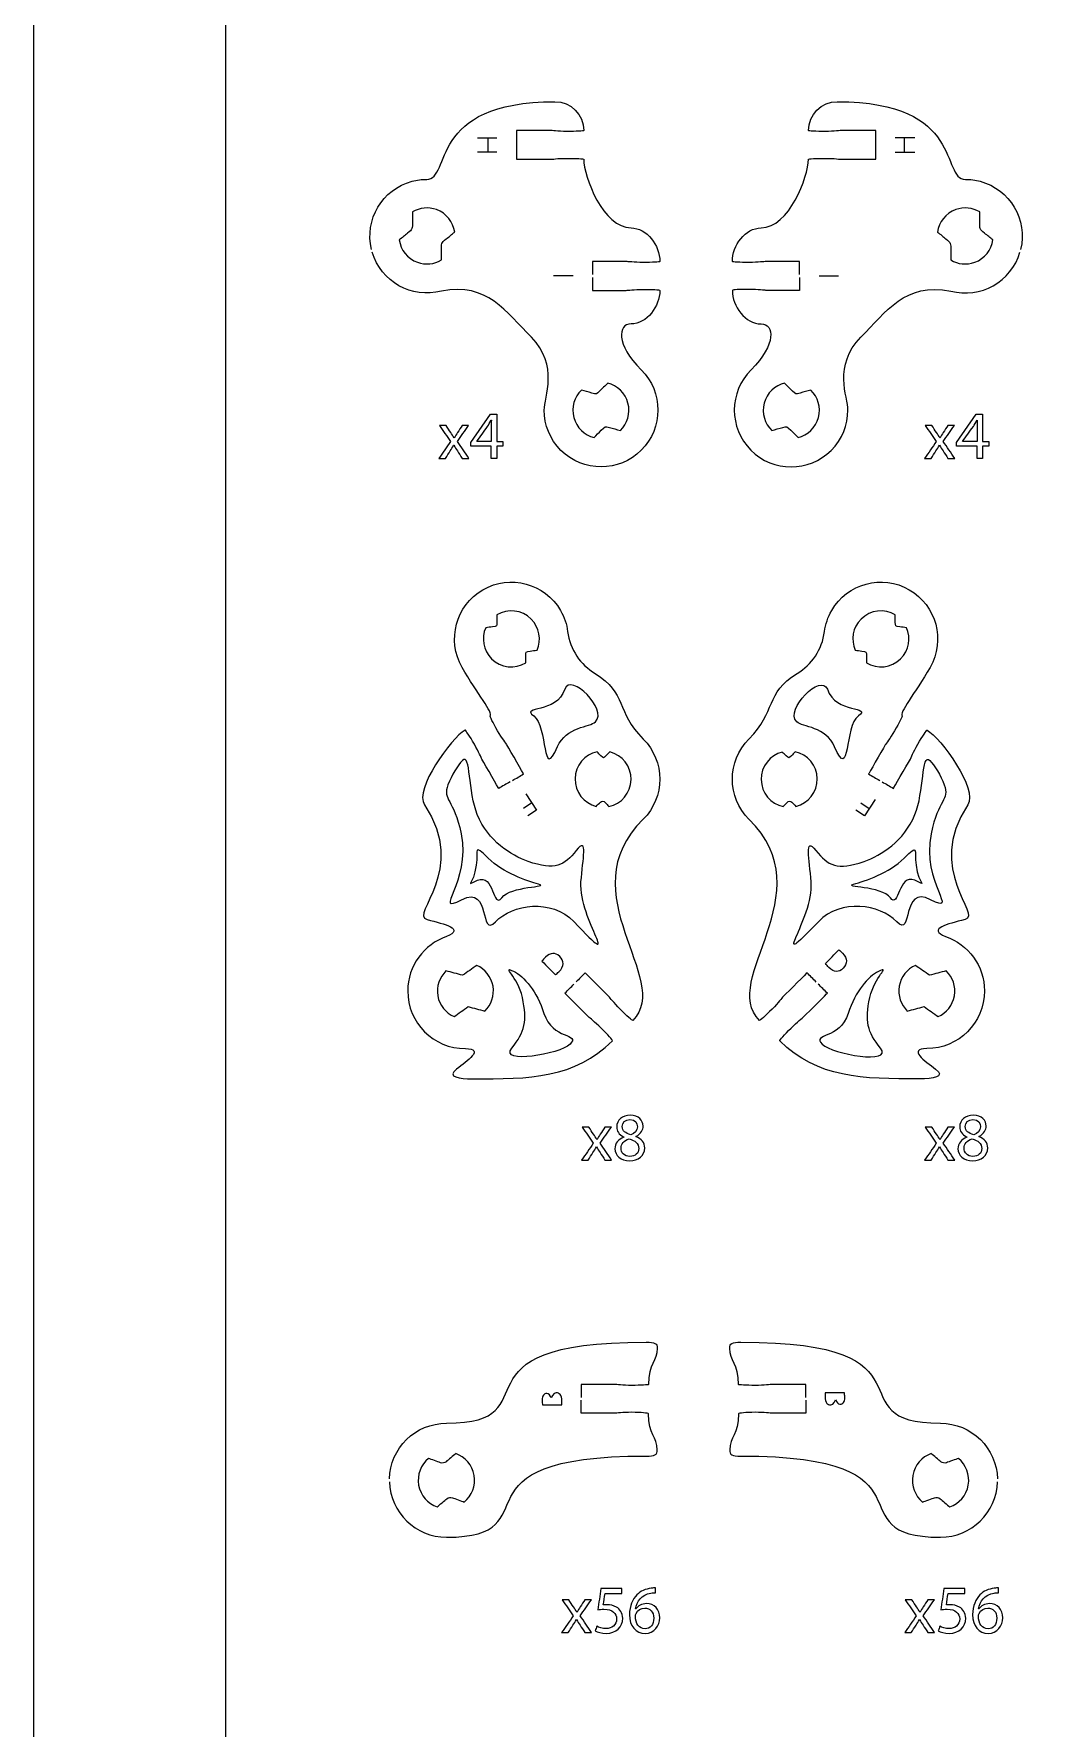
# Model space of a CAD drawing. Extents: x 0 to 1000, y 0 to 600.
# Drawn here: x 0 to 105.5, y 323.1 to 499.5 of the extents above; entities that cross this region are included whole.
import ezdxf

# ---------------------------------------------------------------- set-up
doc = ezdxf.new("R2010")
doc.units = 0
doc.header["$MEASUREMENT"] = 0
doc.layers.add('DEFAULT', color=7, linetype='CONTINUOUS')

msp = doc.modelspace()

# ---------------------------------------------------------------- linework, layer by layer
at = {"layer": 'DEFAULT', "color": 250}
for points in [[(1000, 0.1), (0, 0.1), (0, 600.1), (1000, 600.1)], [(47.61, 455.3), (47.61, 456.55), (45.48, 456.55), (45.48, 456.96), (47.53, 459.89), (48.2, 459.89), (48.2, 457.04), (48.84, 457.04), (48.84, 456.55), (48.2, 456.55), (48.2, 455.3)], [(98.19, 455.3), (98.19, 456.55), (96.06, 456.55), (96.06, 456.96), (98.1, 459.89), (98.77, 459.89), (98.77, 457.04), (99.42, 457.04), (99.42, 456.55), (98.77, 456.55), (98.77, 455.3)]]:
    msp.add_lwpolyline(points, close=True, dxfattribs=at)
for points in [[(166.09, 570.1), (186.09, 570.1), (186.09, 134.5), (20, 134.5), (20, 570.1), (40.51, 570.1)], [(46.19, 488.68), (48.21, 488.68)], [(47.27, 488.68), (47.27, 487.18)], [(91.7, 488.68), (89.67, 488.68)], [(90.62, 488.68), (90.62, 487.18)], [(48.21, 487.18), (46.19, 487.18)], [(89.67, 487.18), (91.7, 487.18)], [(56.13, 474.29), (54.11, 474.29)], [(81.75, 474.29), (83.78, 474.29)], [(51.22, 420.37), (52.33, 418.68), (51.42, 418.08)], [(51.84, 419.42), (50.98, 418.86)], [(87.58, 419.77), (86.47, 418.08), (85.56, 418.68)], [(86.96, 418.82), (86.1, 419.39)]]:
    msp.add_lwpolyline(points, dxfattribs=at)
at = {"layer": 'DEFAULT', "color": 1}
for points, knots in [([(35.15, 477.04), (34.4, 480.15), (36.27, 483.31), (39.37, 484.14), (39.88, 484.28), (40.39, 484.35), (40.9, 484.34), (43.52, 484.34), (40.9, 492.43), (54.25, 492.43), (55.9, 492.43), (57.24, 491.09), (57.24, 489.43), (57.24, 489.38), (56.46, 489.33), (55.49, 489.33), (54.53, 489.33), (53.92, 489.43), (53.74, 489.43), (52.58, 489.43), (51.41, 489.43), (50.25, 489.43), (50.25, 488.43), (50.25, 487.43), (50.25, 486.43), (51.41, 486.43), (52.58, 486.43), (53.74, 486.43), (53.92, 486.43), (54.53, 486.53), (55.49, 486.53), (56.46, 486.53), (57.24, 486.49), (57.24, 486.43), (57.24, 484.63), (59.28, 479.29), (62.17, 479.29), (63.82, 479.29), (65.17, 477.45), (65.17, 475.79), (65.17, 475.74), (64.38, 475.69), (63.42, 475.69), (62.45, 475.69), (61.84, 475.79), (61.67, 475.79), (60.5, 475.79), (59.33, 475.79), (58.17, 475.79), (58.17, 475.34), (58.17, 474.89), (58.17, 474.44)], [0, 0, 0, 0, 1, 1, 1, 2, 2, 2, 3, 3, 3, 4, 4, 4, 5, 5, 5, 6, 6, 6, 15.92, 15.92, 15.92, 24.42, 24.42, 24.42, 34.34, 34.34, 34.34, 35.34, 35.34, 35.34, 36.34, 36.34, 36.34, 37.34, 37.34, 37.34, 38.34, 38.34, 38.34, 39.34, 39.34, 39.34, 40.34, 40.34, 40.34, 50.27, 50.27, 50.27, 54.09, 54.09, 54.09, 54.09]), ([(79.72, 474.44), (79.72, 474.89), (79.72, 475.34), (79.72, 475.79), (78.55, 475.79), (77.39, 475.79), (76.22, 475.79), (76.05, 475.79), (75.44, 475.69), (74.47, 475.69), (73.5, 475.69), (72.72, 475.74), (72.72, 475.79), (72.72, 477.45), (74.06, 479.29), (75.72, 479.29), (78.61, 479.29), (80.64, 484.63), (80.64, 486.43), (80.64, 486.49), (81.43, 486.53), (82.39, 486.53), (83.36, 486.53), (83.97, 486.43), (84.14, 486.43), (85.31, 486.43), (86.48, 486.43), (87.64, 486.43), (87.64, 487.43), (87.64, 488.43), (87.64, 489.43), (86.48, 489.43), (85.31, 489.43), (84.14, 489.43), (83.97, 489.43), (83.36, 489.33), (82.39, 489.33), (81.43, 489.33), (80.64, 489.38), (80.64, 489.43), (80.64, 491.09), (81.98, 492.43), (83.64, 492.43), (96.99, 492.43), (94.36, 484.34), (96.99, 484.34), (97.5, 484.35), (98.01, 484.28), (98.52, 484.14), (101.62, 483.31), (103.49, 480.15), (102.73, 477.04)], [0, 0, 0, 0, 3.82, 3.82, 3.82, 13.75, 13.75, 13.75, 14.75, 14.75, 14.75, 15.75, 15.75, 15.75, 16.75, 16.75, 16.75, 17.75, 17.75, 17.75, 18.75, 18.75, 18.75, 19.75, 19.75, 19.75, 29.67, 29.67, 29.67, 38.17, 38.17, 38.17, 48.09, 48.09, 48.09, 49.09, 49.09, 49.09, 50.09, 50.09, 50.09, 51.09, 51.09, 51.09, 52.09, 52.09, 52.09, 53.09, 53.09, 53.09, 54.09, 54.09, 54.09, 54.09]), ([(42.93, 478.14), (42.4, 477.72), (42.42, 477.73), (42.42, 476.88), (42.42, 476.57), (42.42, 476.26), (42.42, 475.95), (41.7, 475.51), (40.79, 475.4), (39.93, 475.71), (38.88, 476.09), (38.18, 477.01), (38.04, 478.04), (38.33, 478.27), (38.62, 478.51), (38.9, 478.74), (39.42, 479.16), (39.42, 479.16), (39.42, 480.01), (39.42, 480.33), (39.42, 480.64), (39.42, 480.95), (40.15, 481.39), (41.06, 481.5), (41.92, 481.19), (42.96, 480.82), (43.66, 479.89), (43.81, 478.86), (43.52, 478.62), (43.22, 478.38), (42.93, 478.14)], [3.228157, 3.228157, 3.228157, 3.228157, 4.228157, 4.228157, 4.228157, 6.868157, 6.868157, 6.868157, 7.868157, 7.868157, 7.868157, 8.868157, 8.868157, 8.868157, 12.024516, 12.024516, 12.024516, 13.024516, 13.024516, 13.024516, 15.684516, 15.684516, 15.684516, 16.684516, 16.684516, 16.684516, 17.684516, 17.684516, 17.684516, 20.912673, 20.912673, 20.912673, 20.912673]), ([(94.08, 478.86), (94.23, 479.89), (94.92, 480.82), (95.97, 481.19), (96.83, 481.5), (97.74, 481.39), (98.47, 480.95), (98.47, 480.64), (98.47, 480.33), (98.47, 480.01), (98.47, 479.16), (98.47, 479.16), (98.98, 478.74), (99.27, 478.51), (99.56, 478.27), (99.85, 478.04), (99.7, 477.01), (99.01, 476.09), (97.95, 475.71), (97.1, 475.4), (96.19, 475.51), (95.46, 475.95), (95.46, 476.26), (95.46, 476.57), (95.46, 476.88), (95.47, 477.73), (95.48, 477.72), (94.96, 478.14), (94.67, 478.38), (94.37, 478.62), (94.08, 478.86)], [3.228157, 3.228157, 3.228157, 3.228157, 4.228157, 4.228157, 4.228157, 5.228157, 5.228157, 5.228157, 7.888157, 7.888157, 7.888157, 8.888157, 8.888157, 8.888157, 12.044516, 12.044516, 12.044516, 13.044516, 13.044516, 13.044516, 14.044516, 14.044516, 14.044516, 16.684516, 16.684516, 16.684516, 17.684516, 17.684516, 17.684516, 20.912673, 20.912673, 20.912673, 20.912673]), ([(58.17, 474.14), (58.17, 473.69), (58.17, 473.24), (58.17, 472.79), (59.33, 472.79), (60.5, 472.79), (61.67, 472.79), (61.84, 472.79), (62.45, 472.89), (63.42, 472.89), (64.38, 472.89), (65.17, 472.85), (65.17, 472.79), (65.17, 471.13), (63.82, 469.29), (62.17, 469.29), (60.79, 469.29), (60.56, 467.18), (63.23, 464.51), (65.54, 462.2), (65.55, 458.46), (63.24, 456.14), (60.93, 453.83), (57.19, 453.83), (54.87, 456.13), (53.72, 457.29), (53.13, 458.8), (53.13, 460.31), (53.13, 461.66), (54.7, 464.98), (51.8, 467.9), (49.13, 470.56), (47.24, 473.64), (42.43, 472.71), (39.33, 471.89), (36.14, 473.69), (35.23, 476.75)], [0, 0, 0, 0, 3.83, 3.83, 3.83, 13.76, 13.76, 13.76, 14.76, 14.76, 14.76, 15.76, 15.76, 15.76, 16.76, 16.76, 16.76, 17.76, 17.76, 17.76, 18.76, 18.76, 18.76, 19.76, 19.76, 19.76, 20.76, 20.76, 20.76, 21.76, 21.76, 21.76, 22.76, 22.76, 22.76, 23.76, 23.76, 23.76, 23.76]), ([(79.72, 474.14), (79.72, 473.69), (79.72, 473.24), (79.72, 472.79), (78.55, 472.79), (77.39, 472.79), (76.22, 472.79), (76.05, 472.79), (75.44, 472.89), (74.47, 472.89), (73.5, 472.89), (72.72, 472.85), (72.72, 472.79), (72.72, 471.13), (74.06, 469.29), (75.72, 469.29), (77.09, 469.29), (77.33, 467.18), (74.66, 464.51), (72.35, 462.2), (72.34, 458.46), (74.65, 456.14), (76.96, 453.83), (80.7, 453.83), (83.01, 456.13), (84.17, 457.29), (84.75, 458.8), (84.75, 460.31), (84.76, 461.66), (83.18, 464.98), (86.09, 467.9), (88.75, 470.56), (90.64, 473.64), (95.46, 472.71), (98.55, 471.89), (101.75, 473.69), (102.66, 476.75)], [0, 0, 0, 0, 3.83, 3.83, 3.83, 13.76, 13.76, 13.76, 14.76, 14.76, 14.76, 15.76, 15.76, 15.76, 16.76, 16.76, 16.76, 17.76, 17.76, 17.76, 18.76, 18.76, 18.76, 19.76, 19.76, 19.76, 20.76, 20.76, 20.76, 21.76, 21.76, 21.76, 22.76, 22.76, 22.76, 23.76, 23.76, 23.76, 23.76]), ([(61.85, 461.05), (62.13, 459.99), (61.79, 458.91), (61.06, 458.2), (60.68, 458.3), (60.3, 458.41), (59.92, 458.51), (59.48, 458.63), (59.48, 458.63), (59.07, 458.22), (58.82, 457.97), (58.57, 457.72), (58.32, 457.47), (57.33, 457.72), (56.5, 458.49), (56.21, 459.55), (55.93, 460.61), (56.26, 461.68), (57, 462.4), (57.37, 462.3), (57.73, 462.2), (58.1, 462.1), (58.58, 461.97), (58.58, 461.97), (58.9, 462.29), (59.18, 462.57), (59.46, 462.85), (59.74, 463.13), (60.74, 462.88), (61.57, 462.11), (61.85, 461.05)], [1, 1, 1, 1, 2, 2, 2, 5.364432, 5.364432, 5.364432, 6.364432, 6.364432, 6.364432, 9.369644, 9.369644, 9.369644, 10.369644, 10.369644, 10.369644, 11.383786, 11.383786, 11.383786, 14.592976, 14.592976, 14.592976, 15.592976, 15.592976, 15.592976, 18.944662, 18.944662, 18.944662, 19.944662, 19.944662, 19.944662, 19.944662]), ([(78.15, 463.13), (78.43, 462.85), (78.71, 462.57), (78.99, 462.29), (79.31, 461.97), (79.31, 461.97), (79.79, 462.1), (80.16, 462.2), (80.52, 462.3), (80.89, 462.39), (81.62, 461.68), (81.96, 460.61), (81.68, 459.55), (81.39, 458.49), (80.56, 457.72), (79.57, 457.47), (79.32, 457.72), (79.07, 457.97), (78.82, 458.22), (78.41, 458.63), (78.41, 458.63), (77.97, 458.51), (77.59, 458.41), (77.21, 458.3), (76.83, 458.2), (76.1, 458.91), (75.76, 459.99), (76.04, 461.05), (76.32, 462.11), (77.15, 462.88), (78.15, 463.13)], [0, 0, 0, 0, 3.351686, 3.351686, 3.351686, 4.351686, 4.351686, 4.351686, 7.575018, 7.575018, 7.575018, 8.575018, 8.575018, 8.575018, 9.575018, 9.575018, 9.575018, 12.58023, 12.58023, 12.58023, 13.58023, 13.58023, 13.58023, 16.944662, 16.944662, 16.944662, 17.944662, 17.944662, 17.944662, 18.944662, 18.944662, 18.944662, 18.944662]), ([(49.83, 421.77), (50.22, 421.99), (50.61, 422.22), (50.99, 422.44), (50.99, 422.44), (49.68, 424.72), (49.25, 425.47), (49.16, 425.62), (48.76, 426.1), (48.28, 426.94), (47.8, 427.77), (47.45, 428.46), (47.5, 428.51), (47.86, 428.72), (46.16, 430.81), (44.58, 433.54), (42.96, 436.37), (43.93, 439.99), (46.75, 441.62), (49.57, 443.26), (53.2, 442.29), (54.83, 439.46), (55.23, 438.77), (55.48, 438.02), (55.57, 437.27), (55.82, 435.38), (56.91, 433.81), (58.43, 432.89), (61.75, 430.86), (60.58, 428.94), (63.44, 426.08), (65.74, 423.78), (65.74, 420.02), (63.44, 417.72), (55.55, 410.01), (66.59, 401.03), (62.35, 396.79), (62.31, 396.75), (61.73, 397.27), (61.04, 397.96), (60.36, 398.64), (60, 399.14), (59.87, 399.26), (59.26, 399.88), (57.4, 401.74), (57.4, 401.74), (57.08, 401.42), (56.76, 401.1), (56.45, 400.79)], [0, 0, 0, 0, 3.821544, 3.821544, 3.821544, 4.821544, 4.821544, 4.821544, 5.821544, 5.821544, 5.821544, 6.821544, 6.821544, 6.821544, 7.821544, 7.821544, 7.821544, 8.821544, 8.821544, 8.821544, 9.821544, 9.821544, 9.821544, 10.821544, 10.821544, 10.821544, 11.821544, 11.821544, 11.821544, 12.821544, 12.821544, 12.821544, 13.821544, 13.821544, 13.821544, 14.821544, 14.821544, 14.821544, 15.821544, 15.821544, 15.821544, 16.821544, 16.821544, 16.821544, 17.821544, 17.821544, 17.821544, 21.639921, 21.639921, 21.639921, 21.639921]), ([(81.45, 400.78), (81.13, 401.1), (80.81, 401.42), (80.49, 401.74), (80.49, 401.74), (78.63, 399.88), (78.01, 399.26), (77.89, 399.14), (77.53, 398.64), (76.85, 397.96), (76.16, 397.27), (75.58, 396.75), (75.54, 396.79), (71.3, 401.03), (82.33, 410.01), (74.45, 417.72), (72.14, 420.02), (72.14, 423.78), (74.45, 426.08), (77.31, 428.94), (76.13, 430.86), (79.46, 432.89), (80.98, 433.81), (82.07, 435.38), (82.31, 437.27), (82.41, 438.02), (82.66, 438.77), (83.06, 439.46), (84.69, 442.29), (88.31, 443.26), (91.14, 441.62), (93.96, 439.99), (94.93, 436.37), (93.3, 433.54), (91.73, 430.81), (90.03, 428.72), (90.39, 428.51), (90.44, 428.46), (90.09, 427.77), (89.61, 426.94), (89.13, 426.1), (88.73, 425.62), (88.64, 425.47), (88.2, 424.72), (86.89, 422.44), (86.89, 422.44), (87.28, 422.22), (87.67, 421.99), (88.06, 421.77)], [0, 0, 0, 0, 3.832519, 3.832519, 3.832519, 4.832519, 4.832519, 4.832519, 5.832519, 5.832519, 5.832519, 6.832519, 6.832519, 6.832519, 7.832519, 7.832519, 7.832519, 8.832519, 8.832519, 8.832519, 9.832519, 9.832519, 9.832519, 10.832519, 10.832519, 10.832519, 11.832519, 11.832519, 11.832519, 12.832519, 12.832519, 12.832519, 13.832519, 13.832519, 13.832519, 14.832519, 14.832519, 14.832519, 15.832519, 15.832519, 15.832519, 16.832519, 16.832519, 16.832519, 17.832519, 17.832519, 17.832519, 21.662728, 21.662728, 21.662728, 21.662728]), ([(52.38, 435.33), (52.15, 435.3), (51.91, 435.27), (51.68, 435.24), (51.21, 435.18), (51.21, 435.18), (51.21, 434.75), (51.21, 434.5), (51.21, 434.25), (51.21, 434), (50.09, 433.33), (48.62, 433.47), (47.65, 434.44), (46.77, 435.32), (46.57, 436.6), (47.04, 437.67), (47.27, 437.7), (47.51, 437.73), (47.74, 437.76), (48.21, 437.82), (48.21, 437.82), (48.21, 438.25), (48.21, 438.5), (48.21, 438.75), (48.21, 439), (49.33, 439.68), (50.81, 439.53), (51.77, 438.57), (52.65, 437.69), (52.85, 436.4), (52.38, 435.33)], [0, 0, 0, 0, 2.015564, 2.015564, 2.015564, 3.015564, 3.015564, 3.015564, 5.125564, 5.125564, 5.125564, 6.125564, 6.125564, 6.125564, 7.125564, 7.125564, 7.125564, 9.143707, 9.143707, 9.143707, 10.143707, 10.143707, 10.143707, 12.283707, 12.283707, 12.283707, 13.283707, 13.283707, 13.283707, 14.283707, 14.283707, 14.283707, 14.283707]), ([(86.12, 438.56), (87.08, 439.53), (88.56, 439.68), (89.68, 439), (89.68, 438.75), (89.68, 438.5), (89.68, 438.25), (89.68, 437.82), (89.68, 437.82), (90.14, 437.76), (90.38, 437.73), (90.61, 437.7), (90.85, 437.67), (91.32, 436.6), (91.11, 435.31), (90.24, 434.44), (89.27, 433.47), (87.8, 433.33), (86.68, 434), (86.68, 434.25), (86.68, 434.5), (86.68, 434.75), (86.68, 435.18), (86.68, 435.18), (86.21, 435.24), (85.98, 435.27), (85.74, 435.3), (85.51, 435.33), (85.04, 436.4), (85.24, 437.69), (86.12, 438.56)], [1, 1, 1, 1, 2, 2, 2, 4.14, 4.14, 4.14, 5.14, 5.14, 5.14, 7.158143, 7.158143, 7.158143, 8.158143, 8.158143, 8.158143, 9.158143, 9.158143, 9.158143, 11.268143, 11.268143, 11.268143, 12.268143, 12.268143, 12.268143, 14.283707, 14.283707, 14.283707, 15.283707, 15.283707, 15.283707, 15.283707]), ([(49.57, 421.62), (49.18, 421.39), (48.79, 421.17), (48.39, 420.94), (48.39, 420.94), (47.08, 423.22), (46.64, 423.97), (46.56, 424.13), (46.34, 424.7), (45.86, 425.54), (45.37, 426.38), (44.94, 427.03), (44.9, 427.01), (43.46, 426.18), (39.54, 420.81), (40.67, 419.24), (45.19, 412.38), (39.08, 407.78), (40.94, 407.29), (42.81, 406.79), (44.88, 406.34), (42.97, 405.52), (40.62, 404.72), (38.92, 402.48), (38.92, 399.85), (38.92, 396.53), (41.61, 393.85), (44.92, 393.85), (46.96, 393.85), (45.12, 392.55), (44.01, 391.72), (42.9, 390.89), (44.36, 390.69), (45.64, 390.69), (51.63, 390.69), (56.31, 390.75), (60.23, 394.67), (60.27, 394.71), (59.74, 395.29), (59.06, 395.97), (58.38, 396.66), (57.88, 397.02), (57.75, 397.14), (57.13, 397.76), (55.28, 399.62), (55.28, 399.62), (55.6, 399.94), (55.91, 400.25), (56.23, 400.57)], [0, 0, 0, 0, 3.830209, 3.830209, 3.830209, 4.830209, 4.830209, 4.830209, 5.830209, 5.830209, 5.830209, 6.830209, 6.830209, 6.830209, 7.830209, 7.830209, 7.830209, 8.830209, 8.830209, 8.830209, 9.830209, 9.830209, 9.830209, 10.830209, 10.830209, 10.830209, 11.830209, 11.830209, 11.830209, 12.830209, 12.830209, 12.830209, 13.830209, 13.830209, 13.830209, 14.830209, 14.830209, 14.830209, 15.830209, 15.830209, 15.830209, 16.830209, 16.830209, 16.830209, 17.830209, 17.830209, 17.830209, 21.655663, 21.655663, 21.655663, 21.655663]), ([(88.32, 421.62), (88.71, 421.39), (89.1, 421.17), (89.49, 420.94), (89.49, 420.94), (90.8, 423.22), (91.25, 423.97), (91.33, 424.13), (91.55, 424.7), (92.03, 425.54), (92.52, 426.38), (92.95, 427.03), (92.99, 427.01), (94.43, 426.18), (98.35, 420.81), (97.22, 419.24), (92.7, 412.38), (98.81, 407.78), (96.94, 407.29), (95.08, 406.79), (93, 406.34), (94.91, 405.52), (97.27, 404.72), (98.97, 402.48), (98.97, 399.85), (98.97, 396.53), (96.28, 393.85), (92.97, 393.85), (90.92, 393.85), (92.76, 392.55), (93.88, 391.72), (94.99, 390.89), (93.52, 390.69), (92.25, 390.69), (86.26, 390.69), (81.58, 390.75), (77.66, 394.67), (77.62, 394.71), (78.14, 395.29), (78.83, 395.97), (79.51, 396.66), (80.01, 397.02), (80.13, 397.14), (80.75, 397.76), (82.61, 399.62), (82.61, 399.62), (82.29, 399.94), (81.97, 400.25), (81.66, 400.57)], [0, 0, 0, 0, 3.830209, 3.830209, 3.830209, 4.830209, 4.830209, 4.830209, 5.830209, 5.830209, 5.830209, 6.830209, 6.830209, 6.830209, 7.830209, 7.830209, 7.830209, 8.830209, 8.830209, 8.830209, 9.830209, 9.830209, 9.830209, 10.830209, 10.830209, 10.830209, 11.830209, 11.830209, 11.830209, 12.830209, 12.830209, 12.830209, 13.830209, 13.830209, 13.830209, 14.830209, 14.830209, 14.830209, 15.830209, 15.830209, 15.830209, 16.830209, 16.830209, 16.830209, 17.830209, 17.830209, 17.830209, 21.648585, 21.648585, 21.648585, 21.648585]), ([(59.87, 419.05), (59.74, 419.2), (59.6, 419.34), (59.47, 419.48), (59.34, 419.62), (59.11, 419.64), (58.98, 419.51), (58.84, 419.36), (58.69, 419.22), (58.55, 419.07), (57.26, 419.39), (56.32, 420.57), (56.34, 421.95), (56.36, 423.33), (57.35, 424.47), (58.64, 424.75), (58.77, 424.61), (58.89, 424.48), (59.02, 424.34), (59.3, 424.06), (59.3, 424.06), (59.56, 424.33), (59.7, 424.46), (59.83, 424.59), (59.96, 424.73), (61.25, 424.41), (62.2, 423.23), (62.17, 421.85), (62.15, 420.47), (61.17, 419.33), (59.87, 419.05)], [0, 0, 0, 0, 1.669731, 1.669731, 1.669731, 2.669731, 2.669731, 2.669731, 4.416299, 4.416299, 4.416299, 5.416299, 5.416299, 5.416299, 6.416299, 6.416299, 6.416299, 7.987095, 7.987095, 7.987095, 8.987095, 8.987095, 8.987095, 10.592243, 10.592243, 10.592243, 11.592243, 11.592243, 11.592243, 12.592243, 12.592243, 12.592243, 12.592243]), ([(75.72, 421.85), (75.69, 423.23), (76.64, 424.4), (77.92, 424.72), (78.06, 424.59), (78.19, 424.46), (78.33, 424.33), (78.59, 424.06), (78.59, 424.06), (78.87, 424.34), (79, 424.47), (79.12, 424.61), (79.25, 424.75), (80.54, 424.47), (81.53, 423.33), (81.55, 421.95), (81.57, 420.56), (80.63, 419.39), (79.34, 419.07), (79.19, 419.21), (79.05, 419.36), (78.91, 419.51), (78.77, 419.63), (78.55, 419.62), (78.42, 419.48), (78.28, 419.34), (78.15, 419.19), (78.02, 419.05), (76.72, 419.33), (75.74, 420.47), (75.72, 421.85)], [1, 1, 1, 1, 2, 2, 2, 3.605148, 3.605148, 3.605148, 4.605148, 4.605148, 4.605148, 6.175944, 6.175944, 6.175944, 7.175944, 7.175944, 7.175944, 8.175944, 8.175944, 8.175944, 9.922512, 9.922512, 9.922512, 10.922512, 10.922512, 10.922512, 12.592243, 12.592243, 12.592243, 13.592243, 13.592243, 13.592243, 13.592243]), ([(46.95, 397.76), (46.37, 397.91), (45.79, 398.07), (45.21, 398.22), (44.72, 397.87), (44.23, 397.53), (43.74, 397.18), (42.88, 397.57), (42.23, 398.35), (42.05, 399.34), (41.88, 400.33), (42.23, 401.29), (42.9, 401.94), (43.48, 401.79), (44.06, 401.63), (44.64, 401.48), (45.13, 401.82), (45.62, 402.17), (46.11, 402.51), (46.96, 402.12), (47.62, 401.34), (47.8, 400.35), (47.97, 399.36), (47.62, 398.41), (46.95, 397.76)], [0, 0, 0, 0, 5.117861, 5.117861, 5.117861, 10.214311, 10.214311, 10.214311, 11.214311, 11.214311, 11.214311, 12.214311, 12.214311, 12.214311, 17.298649, 17.298649, 17.298649, 22.411476, 22.411476, 22.411476, 23.411476, 23.411476, 23.411476, 24.411476, 24.411476, 24.411476, 24.411476]), ([(90.09, 400.35), (90.27, 401.34), (90.92, 402.12), (91.77, 402.51), (92.27, 402.16), (92.76, 401.82), (93.25, 401.48), (93.83, 401.63), (94.41, 401.79), (94.98, 401.94), (95.66, 401.29), (96.01, 400.33), (95.83, 399.34), (95.66, 398.35), (95.01, 397.57), (94.15, 397.18), (93.66, 397.53), (93.17, 397.87), (92.68, 398.22), (92.1, 398.06), (91.52, 397.91), (90.93, 397.76), (90.27, 398.41), (89.92, 399.36), (90.09, 400.35)], [1, 1, 1, 1, 2, 2, 2, 7.112827, 7.112827, 7.112827, 12.197166, 12.197166, 12.197166, 13.197166, 13.197166, 13.197166, 14.197166, 14.197166, 14.197166, 19.293615, 19.293615, 19.293615, 24.411476, 24.411476, 24.411476, 25.411476, 25.411476, 25.411476, 25.411476]), ([(37.02, 349.05), (37.09, 352.26), (39.73, 354.85), (42.95, 354.85), (54.37, 354.85), (42.47, 363.29), (63.74, 363.29), (64.67, 363.29), (64.89, 363.17), (64.89, 362.65), (64.89, 361.26), (63.98, 361.1), (63.98, 358.88), (63.98, 358.83), (63.2, 358.79), (62.24, 358.79), (61.26, 358.79), (60.66, 358.88), (60.49, 358.88), (59.32, 358.88), (58.15, 358.88), (56.99, 358.88), (56.99, 358.44), (56.99, 357.99), (56.99, 357.54)], [0, 0, 0, 0, 1, 1, 1, 2, 2, 2, 3, 3, 3, 4, 4, 4, 5, 5, 5, 6, 6, 6, 15.92, 15.92, 15.92, 19.74, 19.74, 19.74, 19.74]), ([(80.36, 357.54), (80.36, 357.99), (80.36, 358.44), (80.36, 358.88), (79.19, 358.88), (78.02, 358.88), (76.86, 358.88), (76.68, 358.88), (76.08, 358.79), (75.1, 358.79), (74.14, 358.79), (73.36, 358.83), (73.36, 358.88), (73.36, 361.1), (72.45, 361.26), (72.45, 362.65), (72.45, 363.17), (72.68, 363.29), (73.6, 363.29), (94.87, 363.29), (82.97, 354.85), (94.39, 354.85), (97.61, 354.85), (100.25, 352.26), (100.32, 349.05)], [0, 0, 0, 0, 3.82, 3.82, 3.82, 13.74, 13.74, 13.74, 14.74, 14.74, 14.74, 15.74, 15.74, 15.74, 16.74, 16.74, 16.74, 17.74, 17.74, 17.74, 18.74, 18.74, 18.74, 19.74, 19.74, 19.74, 19.74]), ([(37.02, 348.75), (37.11, 345.55), (39.73, 342.98), (42.96, 342.98), (54.38, 342.98), (42.48, 351.43), (63.75, 351.43), (64.67, 351.43), (64.89, 351.55), (64.89, 352.07), (64.89, 353.47), (63.99, 353.63), (63.99, 355.84), (63.98, 355.9), (63.2, 355.98), (62.24, 355.99), (61.27, 355.98), (60.66, 355.89), (60.49, 355.89), (59.61, 355.89), (56.99, 355.88), (56.99, 355.88), (56.99, 356.33), (56.99, 356.79), (56.99, 357.24)], [0, 0, 0, 0, 1.02, 1.02, 1.02, 2.02, 2.02, 2.02, 3.02, 3.02, 3.02, 4.02, 4.02, 4.02, 5.02, 5.02, 5.02, 6.02, 6.02, 6.02, 7.02, 7.02, 7.02, 10.86, 10.86, 10.86, 10.86]), ([(80.36, 357.24), (80.36, 356.79), (80.36, 356.33), (80.36, 355.88), (80.36, 355.88), (77.73, 355.89), (76.86, 355.89), (76.68, 355.89), (76.07, 355.98), (75.1, 355.99), (74.14, 355.98), (73.36, 355.9), (73.35, 355.84), (73.35, 353.63), (72.45, 353.47), (72.45, 352.07), (72.45, 351.55), (72.67, 351.43), (73.59, 351.43), (94.87, 351.43), (82.96, 342.98), (94.39, 342.98), (97.61, 342.98), (100.24, 345.55), (100.32, 348.75)], [0, 0, 0, 0, 3.84, 3.84, 3.84, 4.84, 4.84, 4.84, 5.84, 5.84, 5.84, 6.84, 6.84, 6.84, 7.84, 7.84, 7.84, 8.84, 8.84, 8.84, 9.86, 9.86, 9.86, 10.86, 10.86, 10.86, 10.86]), ([(44.81, 346.64), (44.53, 346.74), (43.82, 347), (43.58, 347.09), (43.38, 347.16), (43.15, 347.12), (42.98, 346.98), (42.79, 346.82), (42.21, 346.33), (41.98, 346.14), (41.01, 346.48), (40.25, 347.32), (40.06, 348.41), (39.87, 349.48), (40.3, 350.54), (41.09, 351.19), (41.36, 351.09), (42.08, 350.83), (42.32, 350.74), (42.52, 350.67), (42.75, 350.71), (42.92, 350.84), (43.11, 351.01), (43.7, 351.5), (43.92, 351.69), (44.89, 351.34), (45.65, 350.5), (45.84, 349.42), (46.03, 348.34), (45.6, 347.29), (44.81, 346.64)], [1, 1, 1, 1, 2, 2, 2, 3, 3, 3, 4, 4, 4, 5, 5, 5, 6, 6, 6, 7, 7, 7, 8, 8, 8, 9, 9, 9, 10, 10, 10, 11, 11, 11, 11]), ([(91.5, 349.42), (91.69, 350.5), (92.45, 351.34), (93.42, 351.69), (93.65, 351.5), (94.23, 351.01), (94.42, 350.84), (94.59, 350.71), (94.82, 350.67), (95.02, 350.74), (95.26, 350.83), (95.98, 351.09), (96.25, 351.19), (97.04, 350.54), (97.47, 349.48), (97.28, 348.41), (97.09, 347.32), (96.33, 346.48), (95.36, 346.14), (95.13, 346.33), (94.55, 346.82), (94.36, 346.98), (94.19, 347.12), (93.96, 347.16), (93.76, 347.09), (93.52, 347), (92.81, 346.74), (92.53, 346.64), (91.74, 347.29), (91.31, 348.34), (91.5, 349.42)], [1, 1, 1, 1, 2, 2, 2, 3, 3, 3, 4, 4, 4, 5, 5, 5, 6, 6, 6, 7, 7, 7, 8, 8, 8, 9, 9, 9, 10, 10, 10, 11, 11, 11, 11])]:
    msp.add_open_spline(points, degree=3, knots=knots, dxfattribs=at)
at = {"layer": 'DEFAULT', "color": 250}
for points, knots in [([(42.91, 458.72), (43.08, 458.47), (43.24, 458.23), (43.4, 457.98), (43.53, 457.79), (43.63, 457.62), (43.75, 457.43), (43.75, 457.43), (43.76, 457.43), (43.77, 457.43), (43.88, 457.63), (43.99, 457.81), (44.11, 457.99), (44.27, 458.23), (44.43, 458.48), (44.59, 458.72), (44.81, 458.72), (45.03, 458.72), (45.26, 458.72), (44.87, 458.17), (44.48, 457.62), (44.09, 457.07), (44.49, 456.48), (44.89, 455.89), (45.29, 455.3), (45.06, 455.3), (44.82, 455.3), (44.59, 455.3), (44.42, 455.56), (44.25, 455.82), (44.09, 456.07), (43.95, 456.27), (43.84, 456.46), (43.72, 456.66), (43.71, 456.66), (43.71, 456.66), (43.7, 456.66), (43.59, 456.46), (43.47, 456.28), (43.34, 456.07), (43.18, 455.82), (43.02, 455.56), (42.85, 455.3), (42.62, 455.3), (42.39, 455.3), (42.17, 455.3), (42.57, 455.88), (42.98, 456.46), (43.38, 457.05), (42.99, 457.6), (42.61, 458.16), (42.22, 458.72), (42.45, 458.72), (42.68, 458.72), (42.91, 458.72)], [0, 0, 0, 0, 2.49699, 2.49699, 2.49699, 3.49699, 3.49699, 3.49699, 3.55699, 3.55699, 3.55699, 4.55699, 4.55699, 4.55699, 7.026817, 7.026817, 7.026817, 8.926817, 8.926817, 8.926817, 14.654675, 14.654675, 14.654675, 20.703113, 20.703113, 20.703113, 22.704113, 22.704113, 22.704113, 25.305805, 25.305805, 25.305805, 26.305805, 26.305805, 26.305805, 26.345805, 26.345805, 26.345805, 27.345805, 27.345805, 27.345805, 29.936635, 29.936635, 29.936635, 31.877635, 31.877635, 31.877635, 37.898761, 37.898761, 37.898761, 43.663784, 43.663784, 43.663784, 45.623784, 45.623784, 45.623784, 45.623784]), ([(47.61, 457.04), (47.61, 457.55), (47.61, 458.06), (47.61, 458.57), (47.61, 458.81), (47.62, 459.05), (47.63, 459.29), (47.63, 459.29), (47.62, 459.29), (47.61, 459.29), (47.47, 459.02), (47.36, 458.82), (47.23, 458.61), (46.86, 458.09), (46.48, 457.57), (46.11, 457.05), (46.11, 457.05), (46.11, 457.04), (46.11, 457.04), (46.61, 457.04), (47.11, 457.04), (47.61, 457.04)], [4.261, 4.261, 4.261, 4.261, 8.602, 8.602, 8.602, 9.602, 9.602, 9.602, 9.662, 9.662, 9.662, 10.662, 10.662, 10.662, 16.108467, 16.108467, 16.108467, 16.148467, 16.148467, 16.148467, 20.409467, 20.409467, 20.409467, 20.409467]), ([(93.49, 458.72), (93.65, 458.47), (93.81, 458.23), (93.97, 457.98), (94.1, 457.79), (94.21, 457.62), (94.32, 457.43), (94.33, 457.43), (94.33, 457.43), (94.34, 457.43), (94.45, 457.63), (94.57, 457.81), (94.68, 457.99), (94.84, 458.23), (95, 458.48), (95.16, 458.72), (95.38, 458.72), (95.61, 458.72), (95.83, 458.72), (95.44, 458.17), (95.05, 457.62), (94.67, 457.07), (95.07, 456.48), (95.47, 455.89), (95.87, 455.3), (95.63, 455.3), (95.4, 455.3), (95.16, 455.3), (94.99, 455.56), (94.83, 455.82), (94.66, 456.07), (94.52, 456.27), (94.41, 456.46), (94.29, 456.66), (94.29, 456.66), (94.28, 456.66), (94.28, 456.66), (94.17, 456.46), (94.05, 456.28), (93.92, 456.07), (93.75, 455.82), (93.59, 455.56), (93.42, 455.3), (93.2, 455.3), (92.97, 455.3), (92.74, 455.3), (93.14, 455.88), (93.55, 456.46), (93.95, 457.05), (93.57, 457.6), (93.18, 458.16), (92.8, 458.72), (93.03, 458.72), (93.26, 458.72), (93.49, 458.72)], [0, 0, 0, 0, 2.49699, 2.49699, 2.49699, 3.49699, 3.49699, 3.49699, 3.55699, 3.55699, 3.55699, 4.55699, 4.55699, 4.55699, 7.026266, 7.026266, 7.026266, 8.927266, 8.927266, 8.927266, 14.655124, 14.655124, 14.655124, 20.702438, 20.702438, 20.702438, 22.702438, 22.702438, 22.702438, 25.304129, 25.304129, 25.304129, 26.304129, 26.304129, 26.304129, 26.344129, 26.344129, 26.344129, 27.344129, 27.344129, 27.344129, 29.934959, 29.934959, 29.934959, 31.875959, 31.875959, 31.875959, 37.897086, 37.897086, 37.897086, 43.662108, 43.662108, 43.662108, 45.622108, 45.622108, 45.622108, 45.622108]), ([(98.19, 457.04), (98.19, 457.55), (98.19, 458.06), (98.19, 458.57), (98.19, 458.81), (98.19, 459.05), (98.21, 459.29), (98.2, 459.29), (98.19, 459.29), (98.19, 459.29), (98.05, 459.02), (97.93, 458.82), (97.81, 458.61), (97.43, 458.09), (97.06, 457.57), (96.68, 457.05), (96.68, 457.05), (96.68, 457.04), (96.68, 457.04), (97.18, 457.04), (97.69, 457.04), (98.19, 457.04)], [4.261, 4.261, 4.261, 4.261, 8.602, 8.602, 8.602, 9.602, 9.602, 9.602, 9.662, 9.662, 9.662, 10.662, 10.662, 10.662, 16.108467, 16.108467, 16.108467, 16.148467, 16.148467, 16.148467, 20.409467, 20.409467, 20.409467, 20.409467]), ([(82.42, 402.72), (82.51, 402.59), (82.63, 402.44), (82.78, 402.3), (83.05, 402.03), (83.3, 401.9), (83.54, 401.89), (83.78, 401.88), (84.02, 401.97), (84.25, 402.21), (84.48, 402.44), (84.6, 402.7), (84.6, 402.97), (84.6, 403.23), (84.45, 403.53), (84.18, 403.8), (84.04, 403.94), (83.93, 404.04), (83.82, 404.12), (83.36, 403.65), (82.89, 403.19), (82.42, 402.72)], [0, 0, 0, 0, 1, 1, 1, 2, 2, 2, 3, 3, 3, 4, 4, 4, 5, 5, 5, 6, 6, 6, 11.634227, 11.634227, 11.634227, 11.634227]), ([(52.9, 402.94), (53, 403.07), (53.12, 403.22), (53.27, 403.36), (53.53, 403.63), (53.78, 403.75), (54.02, 403.76), (54.27, 403.77), (54.51, 403.68), (54.74, 403.45), (54.97, 403.22), (55.09, 402.95), (55.09, 402.69), (55.09, 402.42), (54.94, 402.13), (54.66, 401.85), (54.53, 401.72), (54.41, 401.62), (54.31, 401.53), (53.84, 402), (53.37, 402.47), (52.9, 402.94)], [0, 0, 0, 0, 1, 1, 1, 2, 2, 2, 3, 3, 3, 4, 4, 4, 5, 5, 5, 6, 6, 6, 11.634227, 11.634227, 11.634227, 11.634227]), ([(60.5, 383.41), (60.5, 383.99), (60.84, 384.4), (61.41, 384.64), (61.41, 384.65), (61.4, 384.66), (61.4, 384.66), (60.89, 384.9), (60.68, 385.3), (60.68, 385.69), (60.68, 386.42), (61.29, 386.91), (62.09, 386.91), (62.98, 386.91), (63.43, 386.36), (63.43, 385.79), (63.43, 385.4), (63.24, 384.98), (62.67, 384.71), (62.67, 384.71), (62.67, 384.7), (62.67, 384.69), (63.24, 384.47), (63.6, 384.06), (63.6, 383.51), (63.6, 382.71), (62.91, 382.17), (62.04, 382.17), (61.08, 382.17), (60.5, 382.74), (60.5, 383.41)], [1, 1, 1, 1, 2, 2, 2, 2.063246, 2.063246, 2.063246, 3.063246, 3.063246, 3.063246, 4.063246, 4.063246, 4.063246, 5.063246, 5.063246, 5.063246, 6.063246, 6.063246, 6.063246, 6.124246, 6.124246, 6.124246, 7.124246, 7.124246, 7.124246, 8.124246, 8.124246, 8.124246, 9.124246, 9.124246, 9.124246, 9.124246]), ([(61.26, 385.74), (61.26, 385.28), (61.61, 385.03), (62.14, 384.89), (62.53, 385.02), (62.83, 385.31), (62.83, 385.72), (62.83, 386.09), (62.62, 386.47), (62.06, 386.47), (61.54, 386.47), (61.26, 386.13), (61.26, 385.74)], [1, 1, 1, 1, 2, 2, 2, 3, 3, 3, 4, 4, 4, 5, 5, 5, 5]), ([(96.21, 383.41), (96.21, 383.99), (96.56, 384.4), (97.12, 384.64), (97.12, 384.65), (97.12, 384.66), (97.11, 384.66), (96.61, 384.9), (96.39, 385.3), (96.39, 385.69), (96.39, 386.42), (97, 386.91), (97.81, 386.91), (98.7, 386.91), (99.14, 386.36), (99.14, 385.79), (99.14, 385.4), (98.95, 384.98), (98.38, 384.71), (98.38, 384.71), (98.38, 384.7), (98.38, 384.69), (98.96, 384.47), (99.31, 384.06), (99.31, 383.51), (99.31, 382.71), (98.62, 382.17), (97.75, 382.17), (96.79, 382.17), (96.21, 382.74), (96.21, 383.41)], [1, 1, 1, 1, 2, 2, 2, 2.063246, 2.063246, 2.063246, 3.063246, 3.063246, 3.063246, 4.063246, 4.063246, 4.063246, 5.063246, 5.063246, 5.063246, 6.063246, 6.063246, 6.063246, 6.124246, 6.124246, 6.124246, 7.124246, 7.124246, 7.124246, 8.124246, 8.124246, 8.124246, 9.124246, 9.124246, 9.124246, 9.124246]), ([(96.97, 385.74), (96.97, 385.28), (97.32, 385.03), (97.85, 384.89), (98.24, 385.02), (98.55, 385.31), (98.55, 385.72), (98.55, 386.09), (98.33, 386.47), (97.77, 386.47), (97.26, 386.47), (96.97, 386.13), (96.97, 385.74)], [1, 1, 1, 1, 2, 2, 2, 3, 3, 3, 4, 4, 4, 5, 5, 5, 5]), ([(57.78, 385.67), (57.94, 385.42), (58.1, 385.18), (58.26, 384.93), (58.39, 384.74), (58.5, 384.56), (58.61, 384.37), (58.62, 384.37), (58.62, 384.37), (58.63, 384.37), (58.74, 384.58), (58.86, 384.75), (58.97, 384.94), (59.13, 385.18), (59.29, 385.42), (59.45, 385.67), (59.67, 385.67), (59.9, 385.67), (60.12, 385.67), (59.73, 385.11), (59.34, 384.56), (58.95, 384.01), (59.35, 383.43), (59.75, 382.84), (60.15, 382.25), (59.92, 382.25), (59.68, 382.25), (59.45, 382.25), (59.28, 382.51), (59.11, 382.76), (58.95, 383.02), (58.81, 383.22), (58.7, 383.41), (58.58, 383.61), (58.58, 383.61), (58.57, 383.61), (58.57, 383.61), (58.45, 383.41), (58.33, 383.22), (58.21, 383.02), (58.04, 382.76), (57.88, 382.51), (57.71, 382.25), (57.48, 382.25), (57.26, 382.25), (57.03, 382.25), (57.43, 382.83), (57.84, 383.41), (58.24, 383.99), (57.86, 384.55), (57.47, 385.11), (57.08, 385.67), (57.31, 385.67), (57.55, 385.67), (57.78, 385.67)], [0, 0, 0, 0, 2.496157, 2.496157, 2.496157, 3.496157, 3.496157, 3.496157, 3.556157, 3.556157, 3.556157, 4.556157, 4.556157, 4.556157, 7.025432, 7.025432, 7.025432, 8.926432, 8.926432, 8.926432, 14.654291, 14.654291, 14.654291, 20.701604, 20.701604, 20.701604, 22.701604, 22.701604, 22.701604, 25.304134, 25.304134, 25.304134, 26.304134, 26.304134, 26.304134, 26.344134, 26.344134, 26.344134, 27.344134, 27.344134, 27.344134, 29.935806, 29.935806, 29.935806, 31.876806, 31.876806, 31.876806, 37.897932, 37.897932, 37.897932, 43.662954, 43.662954, 43.662954, 45.622954, 45.622954, 45.622954, 45.622954]), ([(93.49, 385.67), (93.65, 385.42), (93.81, 385.18), (93.97, 384.93), (94.1, 384.74), (94.21, 384.56), (94.32, 384.37), (94.33, 384.37), (94.33, 384.37), (94.34, 384.37), (94.45, 384.58), (94.57, 384.75), (94.68, 384.94), (94.84, 385.18), (95, 385.42), (95.16, 385.67), (95.38, 385.67), (95.61, 385.67), (95.83, 385.67), (95.44, 385.11), (95.05, 384.56), (94.67, 384.01), (95.07, 383.43), (95.47, 382.84), (95.87, 382.25), (95.63, 382.25), (95.4, 382.25), (95.16, 382.25), (94.99, 382.51), (94.83, 382.76), (94.66, 383.02), (94.52, 383.22), (94.41, 383.41), (94.29, 383.61), (94.29, 383.61), (94.28, 383.61), (94.28, 383.61), (94.17, 383.41), (94.05, 383.22), (93.92, 383.02), (93.75, 382.76), (93.59, 382.51), (93.42, 382.25), (93.2, 382.25), (92.97, 382.25), (92.74, 382.25), (93.14, 382.83), (93.55, 383.41), (93.95, 383.99), (93.57, 384.55), (93.18, 385.11), (92.8, 385.67), (93.03, 385.67), (93.26, 385.67), (93.49, 385.67)], [0, 0, 0, 0, 2.496157, 2.496157, 2.496157, 3.496157, 3.496157, 3.496157, 3.556157, 3.556157, 3.556157, 4.556157, 4.556157, 4.556157, 7.025432, 7.025432, 7.025432, 8.926432, 8.926432, 8.926432, 14.654291, 14.654291, 14.654291, 20.701604, 20.701604, 20.701604, 22.701604, 22.701604, 22.701604, 25.304134, 25.304134, 25.304134, 26.304134, 26.304134, 26.304134, 26.344134, 26.344134, 26.344134, 27.344134, 27.344134, 27.344134, 29.935806, 29.935806, 29.935806, 31.876806, 31.876806, 31.876806, 37.897932, 37.897932, 37.897932, 43.662954, 43.662954, 43.662954, 45.622954, 45.622954, 45.622954, 45.622954]), ([(62.97, 383.44), (62.97, 384), (62.58, 384.27), (61.96, 384.44), (61.42, 384.29), (61.13, 383.94), (61.13, 383.5), (61.11, 383.03), (61.47, 382.62), (62.05, 382.62), (62.61, 382.62), (62.97, 382.97), (62.97, 383.44)], [1, 1, 1, 1, 2, 2, 2, 3, 3, 3, 4, 4, 4, 5, 5, 5, 5]), ([(98.68, 383.44), (98.68, 384), (98.29, 384.27), (97.67, 384.44), (97.14, 384.29), (96.85, 383.94), (96.85, 383.5), (96.83, 383.03), (97.18, 382.62), (97.76, 382.62), (98.32, 382.62), (98.68, 382.97), (98.68, 383.44)], [1, 1, 1, 1, 2, 2, 2, 3, 3, 3, 4, 4, 4, 5, 5, 5, 5]), ([(52.96, 356.75), (52.93, 356.86), (52.92, 357.04), (52.92, 357.23), (52.92, 357.49), (52.96, 357.65), (53.06, 357.78), (53.14, 357.89), (53.26, 357.95), (53.42, 357.95), (53.61, 357.95), (53.79, 357.69), (53.86, 357.48), (53.86, 357.48), (54.08, 358.02), (54.38, 358.02), (54.55, 358.02), (54.68, 357.95), (54.78, 357.85), (54.91, 357.71), (54.97, 357.48), (54.97, 357.15), (54.97, 356.97), (54.96, 356.84), (54.95, 356.75), (54.28, 356.75), (53.62, 356.75), (52.96, 356.75)], [5.635, 5.635, 5.635, 5.635, 6.635, 6.635, 6.635, 7.635, 7.635, 7.635, 8.635, 8.635, 8.635, 9.635, 9.635, 9.635, 10.635, 10.635, 10.635, 11.635, 11.635, 11.635, 12.635, 12.635, 12.635, 13.635, 13.635, 13.635, 19.27, 19.27, 19.27, 19.27]), ([(84.38, 358.02), (84.4, 357.91), (84.42, 357.73), (84.42, 357.55), (84.42, 357.29), (84.38, 357.12), (84.28, 356.99), (84.2, 356.89), (84.08, 356.82), (83.92, 356.82), (83.72, 356.82), (83.55, 357.08), (83.47, 357.29), (83.47, 357.29), (83.26, 356.75), (82.96, 356.75), (82.79, 356.75), (82.66, 356.82), (82.56, 356.92), (82.43, 357.06), (82.37, 357.29), (82.37, 357.62), (82.37, 357.8), (82.38, 357.94), (82.39, 358.02), (83.05, 358.02), (83.72, 358.02), (84.38, 358.02)], [5.635, 5.635, 5.635, 5.635, 6.635, 6.635, 6.635, 7.635, 7.635, 7.635, 8.635, 8.635, 8.635, 9.635, 9.635, 9.635, 10.635, 10.635, 10.635, 11.635, 11.635, 11.635, 12.635, 12.635, 12.635, 13.635, 13.635, 13.635, 19.27, 19.27, 19.27, 19.27]), ([(61.21, 337.11), (60.63, 337.11), (60.04, 337.11), (59.46, 337.11), (59.4, 336.72), (59.34, 336.33), (59.28, 335.93), (59.39, 335.95), (59.49, 335.96), (59.66, 335.96), (60.01, 335.96), (60.36, 335.88), (60.65, 335.71), (61.01, 335.51), (61.3, 335.11), (61.3, 334.54), (61.3, 333.64), (60.59, 332.97), (59.59, 332.97), (59.09, 332.97), (58.67, 333.11), (58.45, 333.25), (58.5, 333.41), (58.55, 333.57), (58.61, 333.72), (58.8, 333.61), (59.17, 333.47), (59.59, 333.47), (60.17, 333.47), (60.67, 333.85), (60.67, 334.47), (60.67, 335.06), (60.27, 335.48), (59.35, 335.48), (59.09, 335.48), (58.89, 335.45), (58.72, 335.43), (58.82, 336.17), (58.92, 336.9), (59.02, 337.63), (59.75, 337.63), (60.48, 337.63), (61.21, 337.63), (61.21, 337.46), (61.21, 337.29), (61.21, 337.11)], [1.48, 1.48, 1.48, 1.48, 6.441, 6.441, 6.441, 9.819207, 9.819207, 9.819207, 10.819207, 10.819207, 10.819207, 11.819207, 11.819207, 11.819207, 12.819207, 12.819207, 12.819207, 13.819207, 13.819207, 13.819207, 14.819207, 14.819207, 14.819207, 16.228647, 16.228647, 16.228647, 17.228647, 17.228647, 17.228647, 18.228647, 18.228647, 18.228647, 19.228647, 19.228647, 19.228647, 20.228647, 20.228647, 20.228647, 26.525922, 26.525922, 26.525922, 32.747922, 32.747922, 32.747922, 34.227922, 34.227922, 34.227922, 34.227922]), ([(64.71, 337.2), (64.58, 337.2), (64.42, 337.2), (64.24, 337.17), (63.27, 337.01), (62.75, 336.29), (62.65, 335.54), (62.66, 335.54), (62.66, 335.54), (62.67, 335.54), (62.89, 335.83), (63.27, 336.07), (63.78, 336.07), (64.59, 336.07), (65.16, 335.48), (65.16, 334.59), (65.16, 333.75), (64.59, 332.97), (63.64, 332.97), (62.66, 332.97), (62.01, 333.73), (62.01, 334.92), (62.01, 335.83), (62.34, 336.54), (62.79, 336.99), (63.17, 337.37), (63.68, 337.6), (64.26, 337.67), (64.44, 337.7), (64.6, 337.7), (64.71, 337.7), (64.71, 337.54), (64.71, 337.37), (64.71, 337.2)], [1.441, 1.441, 1.441, 1.441, 2.441, 2.441, 2.441, 3.441, 3.441, 3.441, 3.501, 3.501, 3.501, 4.501, 4.501, 4.501, 5.501, 5.501, 5.501, 6.501, 6.501, 6.501, 7.501, 7.501, 7.501, 8.501, 8.501, 8.501, 9.501, 9.501, 9.501, 10.501, 10.501, 10.501, 11.942, 11.942, 11.942, 11.942]), ([(96.92, 337.11), (96.34, 337.11), (95.76, 337.11), (95.17, 337.11), (95.11, 336.72), (95.06, 336.33), (95, 335.93), (95.1, 335.95), (95.2, 335.96), (95.37, 335.96), (95.72, 335.96), (96.08, 335.88), (96.36, 335.71), (96.72, 335.51), (97.01, 335.11), (97.01, 334.54), (97.01, 333.64), (96.3, 332.97), (95.31, 332.97), (94.81, 332.97), (94.38, 333.11), (94.16, 333.25), (94.22, 333.41), (94.27, 333.57), (94.32, 333.72), (94.51, 333.61), (94.88, 333.47), (95.3, 333.47), (95.89, 333.47), (96.39, 333.85), (96.39, 334.47), (96.38, 335.06), (95.98, 335.48), (95.07, 335.48), (94.81, 335.48), (94.6, 335.45), (94.43, 335.43), (94.53, 336.17), (94.63, 336.9), (94.73, 337.63), (95.46, 337.63), (96.19, 337.63), (96.92, 337.63), (96.92, 337.46), (96.92, 337.29), (96.92, 337.11)], [1.48, 1.48, 1.48, 1.48, 6.441, 6.441, 6.441, 9.819207, 9.819207, 9.819207, 10.819207, 10.819207, 10.819207, 11.819207, 11.819207, 11.819207, 12.819207, 12.819207, 12.819207, 13.819207, 13.819207, 13.819207, 14.819207, 14.819207, 14.819207, 16.228647, 16.228647, 16.228647, 17.228647, 17.228647, 17.228647, 18.228647, 18.228647, 18.228647, 19.228647, 19.228647, 19.228647, 20.228647, 20.228647, 20.228647, 26.525922, 26.525922, 26.525922, 32.747922, 32.747922, 32.747922, 34.227922, 34.227922, 34.227922, 34.227922]), ([(100.42, 337.2), (100.3, 337.2), (100.13, 337.2), (99.96, 337.17), (98.98, 337.01), (98.47, 336.29), (98.36, 335.54), (98.37, 335.54), (98.38, 335.54), (98.38, 335.54), (98.6, 335.83), (98.98, 336.07), (99.49, 336.07), (100.3, 336.07), (100.87, 335.48), (100.87, 334.59), (100.87, 333.75), (100.3, 332.97), (99.35, 332.97), (98.37, 332.97), (97.73, 333.73), (97.73, 334.92), (97.73, 335.83), (98.05, 336.54), (98.5, 336.99), (98.88, 337.37), (99.39, 337.6), (99.97, 337.67), (100.15, 337.7), (100.31, 337.7), (100.42, 337.7), (100.42, 337.54), (100.42, 337.37), (100.42, 337.2)], [1.441, 1.441, 1.441, 1.441, 2.441, 2.441, 2.441, 3.441, 3.441, 3.441, 3.501, 3.501, 3.501, 4.501, 4.501, 4.501, 5.501, 5.501, 5.501, 6.501, 6.501, 6.501, 7.501, 7.501, 7.501, 8.501, 8.501, 8.501, 9.501, 9.501, 9.501, 10.501, 10.501, 10.501, 11.942, 11.942, 11.942, 11.942]), ([(55.69, 336.46), (55.85, 336.22), (56.02, 335.97), (56.18, 335.73), (56.31, 335.54), (56.41, 335.36), (56.53, 335.17), (56.53, 335.17), (56.54, 335.17), (56.55, 335.17), (56.66, 335.38), (56.77, 335.55), (56.89, 335.74), (57.05, 335.98), (57.21, 336.22), (57.37, 336.46), (57.59, 336.46), (57.81, 336.46), (58.04, 336.46), (57.65, 335.91), (57.26, 335.36), (56.87, 334.81), (57.27, 334.22), (57.67, 333.64), (58.07, 333.05), (57.84, 333.05), (57.6, 333.05), (57.37, 333.05), (57.2, 333.3), (57.03, 333.56), (56.86, 333.82), (56.73, 334.01), (56.62, 334.2), (56.5, 334.41), (56.49, 334.41), (56.49, 334.41), (56.48, 334.41), (56.37, 334.2), (56.25, 334.02), (56.12, 333.82), (55.96, 333.56), (55.79, 333.3), (55.63, 333.05), (55.4, 333.05), (55.17, 333.05), (54.94, 333.05), (55.35, 333.63), (55.75, 334.21), (56.16, 334.79), (55.77, 335.35), (55.39, 335.91), (55, 336.46), (55.23, 336.46), (55.46, 336.46), (55.69, 336.46)], [1.96, 1.96, 1.96, 1.96, 4.456157, 4.456157, 4.456157, 5.456157, 5.456157, 5.456157, 5.516157, 5.516157, 5.516157, 6.516157, 6.516157, 6.516157, 8.985432, 8.985432, 8.985432, 10.886432, 10.886432, 10.886432, 16.614291, 16.614291, 16.614291, 22.661604, 22.661604, 22.661604, 24.661604, 24.661604, 24.661604, 27.264134, 27.264134, 27.264134, 28.264134, 28.264134, 28.264134, 28.304134, 28.304134, 28.304134, 29.304134, 29.304134, 29.304134, 31.895806, 31.895806, 31.895806, 33.836806, 33.836806, 33.836806, 39.857932, 39.857932, 39.857932, 45.622954, 45.622954, 45.622954, 47.582954, 47.582954, 47.582954, 47.582954]), ([(64.53, 334.55), (64.53, 335.21), (64.16, 335.6), (63.59, 335.6), (63.21, 335.6), (62.87, 335.37), (62.7, 335.04), (62.66, 334.97), (62.63, 334.87), (62.63, 334.76), (62.64, 334.01), (62.99, 333.45), (63.64, 333.45), (64.17, 333.45), (64.53, 333.89), (64.53, 334.55)], [1, 1, 1, 1, 2, 2, 2, 3, 3, 3, 4, 4, 4, 5, 5, 5, 6, 6, 6, 6]), ([(91.4, 336.46), (91.57, 336.22), (91.73, 335.97), (91.89, 335.73), (92.02, 335.54), (92.12, 335.36), (92.24, 335.17), (92.24, 335.17), (92.25, 335.17), (92.26, 335.17), (92.37, 335.38), (92.48, 335.55), (92.6, 335.74), (92.76, 335.98), (92.92, 336.22), (93.08, 336.46), (93.3, 336.46), (93.52, 336.46), (93.75, 336.46), (93.36, 335.91), (92.97, 335.36), (92.58, 334.81), (92.98, 334.22), (93.38, 333.64), (93.78, 333.05), (93.55, 333.05), (93.31, 333.05), (93.08, 333.05), (92.91, 333.3), (92.74, 333.56), (92.58, 333.82), (92.44, 334.01), (92.33, 334.2), (92.21, 334.41), (92.2, 334.41), (92.2, 334.41), (92.2, 334.41), (92.08, 334.2), (91.96, 334.02), (91.84, 333.82), (91.67, 333.56), (91.51, 333.3), (91.34, 333.05), (91.11, 333.05), (90.88, 333.05), (90.66, 333.05), (91.06, 333.63), (91.47, 334.21), (91.87, 334.79), (91.48, 335.35), (91.1, 335.91), (90.71, 336.46), (90.94, 336.46), (91.17, 336.46), (91.4, 336.46)], [1.96, 1.96, 1.96, 1.96, 4.456157, 4.456157, 4.456157, 5.456157, 5.456157, 5.456157, 5.516157, 5.516157, 5.516157, 6.516157, 6.516157, 6.516157, 8.985432, 8.985432, 8.985432, 10.886432, 10.886432, 10.886432, 16.614291, 16.614291, 16.614291, 22.661604, 22.661604, 22.661604, 24.661604, 24.661604, 24.661604, 27.264134, 27.264134, 27.264134, 28.264134, 28.264134, 28.264134, 28.304134, 28.304134, 28.304134, 29.304134, 29.304134, 29.304134, 31.895806, 31.895806, 31.895806, 33.836806, 33.836806, 33.836806, 39.857932, 39.857932, 39.857932, 45.622954, 45.622954, 45.622954, 47.582954, 47.582954, 47.582954, 47.582954]), ([(100.25, 334.55), (100.25, 335.21), (99.87, 335.6), (99.3, 335.6), (98.93, 335.6), (98.58, 335.37), (98.41, 335.04), (98.37, 334.97), (98.34, 334.87), (98.34, 334.76), (98.35, 334.01), (98.7, 333.45), (99.35, 333.45), (99.89, 333.45), (100.25, 333.89), (100.25, 334.55)], [1, 1, 1, 1, 2, 2, 2, 3, 3, 3, 4, 4, 4, 5, 5, 5, 6, 6, 6, 6])]:
    msp.add_open_spline(points, degree=3, knots=knots, dxfattribs=at)
at = {"layer": 'DEFAULT', "color": 3}
for points, knots in [([(55.28, 431.26), (55.86, 433.01), (59.8, 429.15), (58.46, 427.86), (57.92, 427.34), (55.39, 427.36), (54.52, 425.29), (52.9, 421.47), (53.52, 427.44), (52.04, 428.48), (50.57, 429.52), (54.41, 428.69), (55.28, 431.26)], [0, 0, 0, 0, 1, 1, 1, 2, 2, 2, 3, 3, 3, 4, 4, 4, 4]), ([(82.61, 431.26), (82.03, 433), (78.09, 429.15), (79.43, 427.86), (79.97, 427.34), (82.5, 427.35), (83.37, 425.28), (84.98, 421.46), (84.37, 427.44), (85.84, 428.48), (87.32, 429.52), (83.48, 428.68), (82.61, 431.26)], [0, 0, 0, 0, 1, 1, 1, 2, 2, 2, 3, 3, 3, 4, 4, 4, 4]), ([(46.05, 412.96), (46.26, 414.55), (45.72, 415.23), (47.29, 413.68), (48.87, 412.13), (51.33, 411.3), (52.55, 410.97), (53.77, 410.64), (49.64, 410.8), (48.72, 409.56), (47.79, 408.31), (47.94, 412.13), (46.17, 411.38), (44.8, 410.8), (45.76, 410.76), (46.05, 412.96)], [0, 0, 0, 0, 1, 1, 1, 2, 2, 2, 3, 3, 3, 4, 4, 4, 5, 5, 5, 5]), ([(91.84, 412.96), (91.63, 414.55), (92.17, 415.23), (90.6, 413.68), (89.02, 412.13), (86.56, 411.3), (85.34, 410.96), (84.12, 410.63), (88.25, 410.8), (89.17, 409.55), (90.1, 408.31), (89.95, 412.13), (91.72, 411.38), (93.09, 410.8), (92.13, 410.76), (91.84, 412.96)], [0, 0, 0, 0, 1, 1, 1, 2, 2, 2, 3, 3, 3, 4, 4, 4, 5, 5, 5, 5]), ([(50.86, 399.18), (51.38, 396.72), (51.12, 395.59), (49.75, 393.89), (48.38, 392.19), (54.75, 393.25), (55.82, 394.32), (56.95, 395.47), (54, 394.74), (53.1, 397.52), (52.38, 399.79), (51.02, 401.38), (49.95, 401.9), (48.63, 402.53), (50.39, 401.34), (50.86, 399.18)], [0, 0, 0, 0, 1, 1, 1, 2, 2, 2, 3, 3, 3, 4, 4, 4, 5, 5, 5, 5]), ([(87.03, 399.18), (86.5, 396.71), (86.77, 395.59), (88.14, 393.89), (89.51, 392.18), (83.14, 393.24), (82.07, 394.32), (80.94, 395.46), (83.89, 394.74), (84.78, 397.52), (85.51, 399.78), (86.87, 401.38), (87.94, 401.89), (89.26, 402.53), (87.5, 401.34), (87.03, 399.18)], [0, 0, 0, 0, 1, 1, 1, 2, 2, 2, 3, 3, 3, 4, 4, 4, 5, 5, 5, 5])]:
    msp.add_open_spline(points, degree=3, knots=knots, dxfattribs=at)
at = {"layer": 'DEFAULT', "color": 5}
for points in [[(46.16, 418.21), (47.31, 415.44), (49.67, 413.96), (51.45, 413.34), (54.28, 412.34), (55.22, 412.92), (56.47, 414.47), (57.71, 416.03), (57.14, 413.58), (56.96, 411.2), (56.67, 407.23), (61.63, 401.43), (56.22, 407.07), (53.86, 409.52), (49.81, 408.87), (48.06, 407.06), (46.32, 405.26), (47.67, 410.95), (44.53, 409.35), (41.4, 407.75), (45.53, 411.1), (44.48, 416.22), (43.74, 419.88), (42.51, 419.67), (43.11, 421.32), (43.46, 422.26), (44.15, 423.37), (44.61, 423.84), (45.48, 424.75), (45.21, 420.5), (46.16, 418.21)], [(91.73, 418.21), (90.57, 415.44), (88.22, 413.96), (86.44, 413.34), (83.61, 412.34), (82.67, 412.92), (81.42, 414.47), (80.18, 416.03), (80.75, 413.58), (80.92, 411.2), (81.22, 407.23), (76.26, 401.43), (81.67, 407.06), (84.03, 409.51), (88.08, 408.86), (89.83, 407.06), (91.57, 405.26), (90.22, 410.95), (93.36, 409.35), (96.49, 407.75), (92.36, 411.1), (93.41, 416.21), (94.15, 419.87), (95.38, 419.67), (94.78, 421.32), (94.43, 422.26), (93.74, 423.37), (93.28, 423.84), (92.41, 424.74), (92.68, 420.5), (91.73, 418.21)]]:
    msp.add_open_spline(points, degree=3, knots=[1, 1, 1, 1, 2, 2, 2, 3, 3, 3, 4, 4, 4, 5, 5, 5, 6, 6, 6, 7, 7, 7, 8, 8, 8, 9, 9, 9, 10, 10, 10, 11, 11, 11, 11], dxfattribs=at)

doc.saveas('drawing.dxf')
